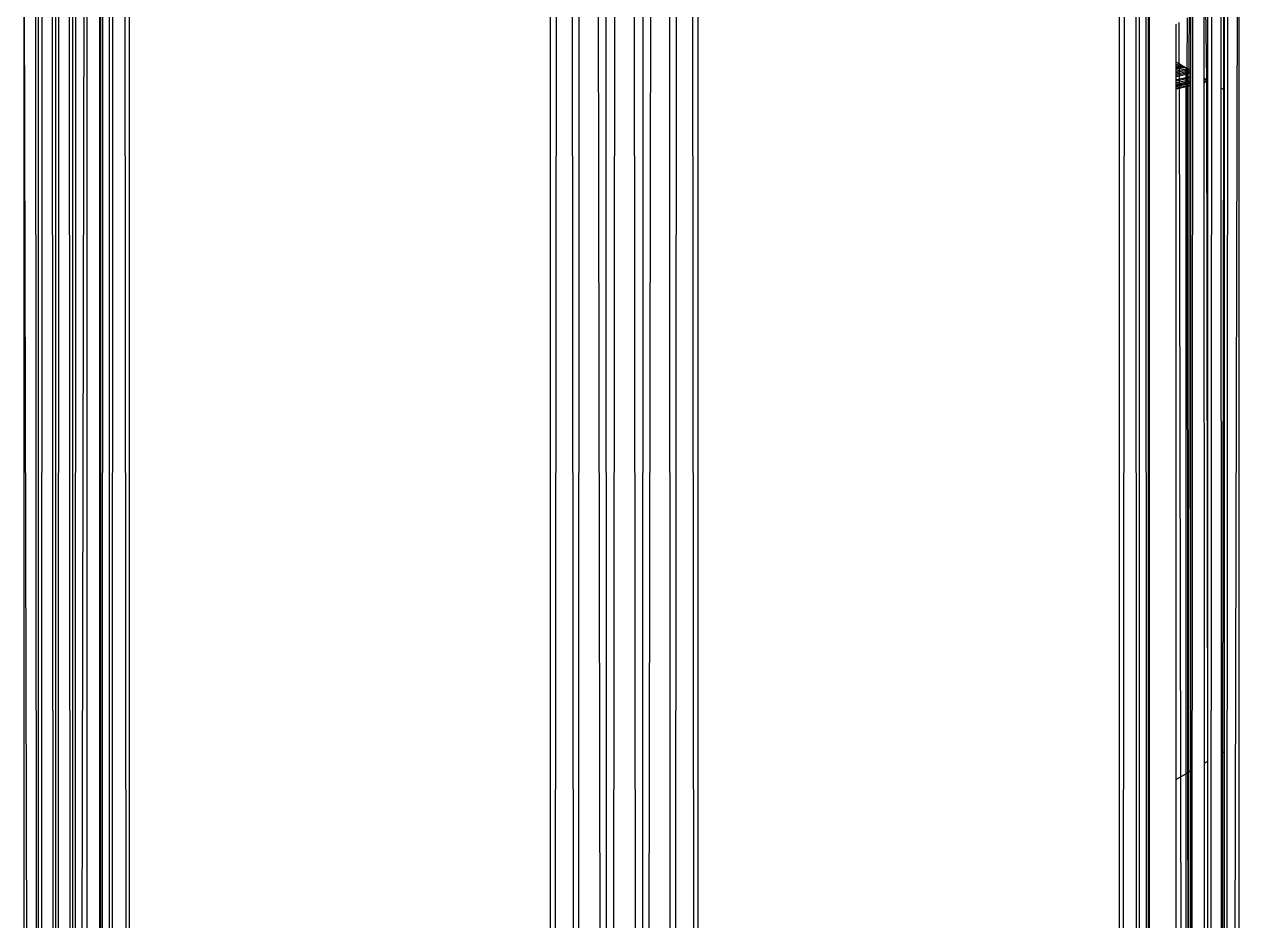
# Model space of a CAD drawing. Header units: inches. Extents: x 17 to 4615, y 5 to 3256.
# Drawn here: x 2812.5 to 2872.9, y 1769.3 to 1813.9 of the extents above; entities that cross this region are included whole.
import ezdxf

# ---------------------------------------------------------------- set-up
doc = ezdxf.new("R2010")
doc.units = ezdxf.units.IN
doc.header["$MEASUREMENT"] = 0

msp = doc.modelspace()

# ---------------------------------------------------------------- linework, layer by layer
for p, q in [((2838.689, 1525.016), (2838.689, 2259.863)), ((2839.42, 2259.442), (2838.689, 1525.016)), ((2839.42, 2259.442), (2840.006, 1524.464)), ((2840.006, 1524.464), (2840.301, 2258.933)), ((2840.301, 2258.933), (2841.553, 1524.174)), ((2841.553, 1524.174), (2841.301, 2258.356)), ((2842.366, 2257.74), (2841.553, 1524.174)), ((2842.366, 2257.74), (2843.18, 1524.174)), ((2843.432, 2257.125), (2843.18, 1524.174)), ((2843.18, 1524.174), (2844.432, 2256.548)), ((2844.432, 2256.548), (2844.727, 1524.464)), ((2844.727, 1524.464), (2845.313, 2256.039)), ((2845.313, 2256.039), (2846.043, 1525.016)), ((2846.043, 1525.016), (2846.043, 2255.618)), ((2817.759, 1537.101), (2817.759, 2243.533)), ((2866.974, 2243.533), (2866.974, 1537.101)), ((2816.3, 1540.504), (2816.649, 2242.941)), ((2816.649, 2242.941), (2816.803, 1537.86)), ((2816.803, 1537.86), (2817.138, 2243.292)), ((2817.175, 2243.334), (2817.759, 1537.101)), ((2867.581, 2243.183), (2866.974, 1537.101)), ((2867.581, 2243.183), (2867.93, 1537.86)), ((2867.93, 1537.86), (2868.069, 2242.901)), ((2868.069, 2242.901), (2868.433, 1541.321)), ((2816.3, 1540.504), (2816.239, 2242.656)), ((2816.344, 2242.629), (2816.3, 1540.504)), ((2868.386, 2242.718), (2868.433, 1541.321)), ((2868.497, 2242.654), (2868.433, 1541.321)), ((2814.931, 2241.59), (2814.916, 1553.51)), ((2814.082, 1539.75), (2814.511, 2241.287)), ((2814.082, 2241.039), (2814.082, 1539.75)), ((2814.511, 2241.287), (2814.916, 1553.51)), ((2813.24, 1539.846), (2813.234, 2240.684)), ((2813.653, 2240.838), (2813.24, 1539.846)), ((2813.653, 2240.838), (2814.082, 1539.75)), ((2814.952, 1553.49), (2815.315, 2230.283)), ((2870.936, 2230.223), (2870.516, 1683.665)), ((2872.59, 2229.268), (2872.2, 1540.254)), ((2812.851, 2228.86), (2813.24, 1539.846)), ((2871.821, 2183.172), (2871.358, 1540.832)), ((2815.638, 1891.215), (2814.952, 1553.49)), ((2815.638, 1891.215), (2815.638, 1540.122)), ((2872.913, 1851.815), (2872.2, 1540.254)), ((2872.913, 1851.815), (2872.913, 1540.53)), ((2870.45, 1811.641), (2870.516, 1823.286)), ((2812.527, 1540.122), (2812.527, 1820.278)), ((2813.24, 1539.846), (2812.527, 1820.278)), ((2872.16, 1815.254), (2872.154, 1810.657)), ((2872.2, 1810.631), (2872.2, 1815.277)), ((2871.192, 1811.186), (2871.19, 1814.694)), ((2871.266, 1814.738), (2871.317, 1811.14)), ((2871.358, 1814.791), (2871.358, 1811.117)), ((2872.04, 1810.723), (2872.038, 1815.184)), ((2870.345, 1811.701), (2870.367, 1814.219)), ((2870.516, 1814.305), (2870.516, 1811.603)), ((2869.802, 1813.893), (2869.827, 1813.907)), ((2869.802, 1812.015), (2869.802, 1813.893)), ((2869.945, 1811.932), (2869.96, 1813.984)), ((2869.945, 1811.932), (2869.802, 1812.015)), ((2869.802, 1811.899), (2869.802, 1812.015)), ((2869.802, 1811.899), (2869.945, 1811.932)), ((2869.802, 1811.814), (2869.802, 1811.899)), ((2869.964, 1811.851), (2869.802, 1811.814)), ((2869.802, 1811.779), (2869.964, 1811.816)), ((2869.802, 1811.779), (2869.802, 1811.814)), ((2869.802, 1811.742), (2869.964, 1811.779)), ((2869.802, 1811.742), (2869.802, 1811.779)), ((2869.802, 1811.68), (2869.802, 1811.742)), ((2869.964, 1811.717), (2869.802, 1811.68)), ((2869.965, 1811.683), (2869.802, 1811.645)), ((2869.802, 1811.645), (2869.802, 1811.68)), ((2869.802, 1811.576), (2869.802, 1811.645)), ((2869.802, 1811.576), (2869.965, 1811.613)), ((2870.051, 1811.871), (2869.945, 1811.932)), ((2869.964, 1811.851), (2869.945, 1811.932)), ((2870.051, 1811.871), (2869.964, 1811.851)), ((2869.964, 1811.816), (2869.964, 1811.851)), ((2869.964, 1811.816), (2870.094, 1811.846)), ((2869.964, 1811.779), (2870.14, 1811.82)), ((2869.964, 1811.779), (2869.964, 1811.816)), ((2869.964, 1811.717), (2869.964, 1811.779)), ((2870.217, 1811.776), (2869.964, 1811.717)), ((2869.965, 1811.683), (2869.964, 1811.717)), ((2870.258, 1811.752), (2869.965, 1811.683)), ((2869.965, 1811.613), (2870.297, 1811.69)), ((2869.965, 1811.613), (2869.965, 1811.683)), ((2869.965, 1811.528), (2869.965, 1811.613)), ((2870.094, 1811.846), (2870.051, 1811.871)), ((2870.14, 1811.82), (2870.094, 1811.846)), ((2870.217, 1811.776), (2870.14, 1811.82)), ((2870.258, 1811.752), (2870.217, 1811.776)), ((2870.297, 1811.729), (2870.258, 1811.752)), ((2870.345, 1811.701), (2870.297, 1811.729)), ((2870.297, 1811.69), (2870.297, 1811.729)), ((2870.297, 1811.69), (2870.345, 1811.701)), ((2870.297, 1811.605), (2870.297, 1811.69)), ((2870.369, 1811.622), (2870.297, 1811.605)), ((2870.369, 1811.688), (2870.345, 1811.701)), ((2870.45, 1811.641), (2870.369, 1811.688)), ((2870.369, 1811.622), (2870.369, 1811.688)), ((2870.45, 1811.641), (2870.369, 1811.622)), ((2870.369, 1811.567), (2870.369, 1811.622)), ((2870.413, 1730.146), (2870.45, 1811.641)), ((2870.516, 1811.603), (2870.45, 1811.641)), ((2869.802, 1811.49), (2869.802, 1811.576)), ((2869.965, 1811.528), (2869.802, 1811.49)), ((2869.802, 1811.429), (2869.802, 1811.49)), ((2869.802, 1811.429), (2869.965, 1811.469)), ((2869.802, 1811.347), (2869.802, 1811.429)), ((2869.965, 1811.385), (2869.802, 1811.347)), ((2869.802, 1811.304), (2869.802, 1811.347)), ((2869.802, 1811.304), (2869.965, 1811.342)), ((2869.802, 1811.141), (2869.802, 1811.304)), ((2869.802, 1811.141), (2869.966, 1811.179)), ((2869.802, 1811.072), (2869.802, 1811.141)), ((2869.966, 1811.11), (2869.802, 1811.072)), ((2869.802, 1810.978), (2869.802, 1811.072)), ((2869.966, 1811.016), (2869.802, 1810.978)), ((2870.297, 1811.605), (2869.965, 1811.528)), ((2869.965, 1811.469), (2870.297, 1811.55)), ((2869.965, 1811.469), (2869.965, 1811.528)), ((2869.965, 1811.385), (2869.965, 1811.469)), ((2870.297, 1811.462), (2869.965, 1811.385)), ((2869.965, 1811.342), (2870.297, 1811.419)), ((2869.965, 1811.342), (2869.965, 1811.385)), ((2869.966, 1811.179), (2869.965, 1811.342)), ((2869.966, 1811.179), (2870.297, 1811.256)), ((2870.297, 1811.187), (2869.966, 1811.11)), ((2869.966, 1811.11), (2869.966, 1811.179)), ((2869.966, 1811.016), (2869.966, 1811.11)), ((2870.297, 1811.093), (2869.966, 1811.016)), ((2869.966, 1810.955), (2870.297, 1811.032)), ((2869.966, 1810.955), (2869.966, 1811.016)), ((2870.297, 1811.55), (2870.297, 1811.605)), ((2870.297, 1811.55), (2870.369, 1811.567)), ((2870.297, 1811.462), (2870.297, 1811.55)), ((2870.369, 1811.478), (2870.297, 1811.462)), ((2870.297, 1811.419), (2870.297, 1811.462)), ((2870.297, 1811.419), (2870.369, 1811.435)), ((2870.297, 1811.256), (2870.297, 1811.419)), ((2870.297, 1811.256), (2870.369, 1811.272)), ((2870.297, 1811.187), (2870.297, 1811.256)), ((2870.369, 1811.204), (2870.297, 1811.187)), ((2870.297, 1811.093), (2870.297, 1811.187)), ((2870.369, 1811.11), (2870.297, 1811.093)), ((2870.297, 1811.032), (2870.297, 1811.093)), ((2870.297, 1811.032), (2870.369, 1811.049)), ((2870.297, 1810.978), (2870.297, 1811.032)), ((2870.369, 1811.567), (2870.516, 1811.603)), ((2870.369, 1811.478), (2870.369, 1811.567)), ((2870.516, 1811.513), (2870.369, 1811.478)), ((2870.369, 1811.435), (2870.369, 1811.478)), ((2870.369, 1811.435), (2870.516, 1811.47)), ((2870.369, 1811.272), (2870.369, 1811.435)), ((2870.369, 1811.272), (2870.516, 1811.306)), ((2870.369, 1811.204), (2870.369, 1811.272)), ((2870.516, 1811.238), (2870.369, 1811.204)), ((2870.369, 1811.11), (2870.369, 1811.204)), ((2870.516, 1811.144), (2870.369, 1811.11)), ((2870.369, 1811.049), (2870.369, 1811.11)), ((2870.369, 1811.049), (2870.516, 1811.083)), ((2870.369, 1810.995), (2870.369, 1811.049)), ((2870.369, 1810.995), (2870.516, 1811.029)), ((2870.516, 1811.603), (2870.516, 1811.513)), ((2870.516, 1811.513), (2870.516, 1811.47)), ((2870.516, 1811.47), (2870.516, 1811.306)), ((2870.516, 1811.306), (2870.516, 1811.238)), ((2870.516, 1811.238), (2870.516, 1811.144)), ((2870.516, 1811.144), (2870.516, 1811.083)), ((2870.516, 1811.083), (2870.516, 1811.029)), ((2870.516, 1811.029), (2870.516, 1810.992)), ((2871.192, 1811.186), (2871.225, 1811.193)), ((2871.192, 1811.149), (2871.192, 1811.186)), ((2871.271, 1811.167), (2871.192, 1811.149)), ((2871.192, 1811.111), (2871.192, 1811.149)), ((2871.317, 1811.14), (2871.192, 1811.111)), ((2871.192, 1811.053), (2871.192, 1811.111)), ((2871.192, 1811.053), (2871.358, 1811.091)), ((2871.192, 1811.012), (2871.192, 1811.053)), ((2871.192, 1811.012), (2871.358, 1811.05)), ((2871.213, 1777.148), (2871.192, 1811.012)), ((2871.271, 1811.167), (2871.225, 1811.193)), ((2871.317, 1811.14), (2871.271, 1811.167)), ((2871.358, 1811.117), (2871.317, 1811.14)), ((2871.317, 1811.14), (2871.358, 1777.232)), ((2871.358, 1811.091), (2871.358, 1811.117)), ((2871.358, 1811.117), (2871.358, 1811.05)), ((2871.358, 1811.05), (2871.358, 1777.232)), ((2869.802, 1810.917), (2869.802, 1810.978)), ((2869.802, 1810.917), (2869.966, 1810.955)), ((2869.802, 1810.827), (2870.297, 1810.942)), ((2869.802, 1810.864), (2869.802, 1810.917)), ((2869.802, 1810.864), (2869.966, 1810.902)), ((2869.802, 1810.827), (2869.802, 1810.864)), ((2869.966, 1810.827), (2869.802, 1810.789)), ((2869.802, 1810.789), (2869.802, 1810.827)), ((2869.802, 1810.73), (2869.802, 1810.789)), ((2869.802, 1810.73), (2869.966, 1810.768)), ((2869.802, 1810.69), (2869.802, 1810.73)), ((2869.802, 1810.69), (2869.966, 1810.728)), ((2869.802, 1776.334), (2869.802, 1810.69)), ((2869.966, 1810.902), (2870.297, 1810.978)), ((2869.966, 1810.902), (2869.966, 1810.955)), ((2870.297, 1810.904), (2869.966, 1810.827)), ((2869.966, 1810.827), (2869.966, 1810.902)), ((2869.966, 1810.768), (2870.297, 1810.845)), ((2869.966, 1810.768), (2869.966, 1810.827)), ((2869.966, 1810.728), (2870.297, 1810.804)), ((2869.966, 1810.728), (2869.966, 1810.768)), ((2870.036, 1776.469), (2869.966, 1810.728)), ((2870.297, 1810.978), (2870.369, 1810.995)), ((2870.297, 1810.942), (2870.297, 1810.978)), ((2870.369, 1810.958), (2870.297, 1810.942)), ((2870.297, 1810.904), (2870.297, 1810.942)), ((2870.369, 1810.921), (2870.297, 1810.904)), ((2870.297, 1810.845), (2870.297, 1810.904)), ((2870.297, 1810.845), (2870.369, 1810.862)), ((2870.297, 1810.804), (2870.297, 1810.845)), ((2870.297, 1810.804), (2870.369, 1810.821)), ((2870.297, 1776.62), (2870.297, 1810.804)), ((2870.369, 1810.958), (2870.369, 1810.995)), ((2870.516, 1810.992), (2870.369, 1810.958)), ((2870.369, 1810.921), (2870.369, 1810.958)), ((2870.516, 1810.954), (2870.369, 1810.921)), ((2870.369, 1810.862), (2870.369, 1810.921)), ((2870.369, 1810.862), (2870.516, 1810.896)), ((2870.369, 1810.821), (2870.369, 1810.862)), ((2870.369, 1810.821), (2870.516, 1810.855)), ((2870.388, 1776.672), (2870.369, 1810.821)), ((2870.516, 1810.992), (2870.516, 1810.954)), ((2870.516, 1810.954), (2870.516, 1810.896)), ((2870.516, 1810.896), (2870.516, 1810.855)), ((2870.516, 1810.855), (2870.516, 1776.746)), ((2872.154, 1810.657), (2872.04, 1810.723)), ((2872.06, 1777.638), (2872.04, 1810.723)), ((2872.154, 1810.657), (2872.113, 1777.668)), ((2872.2, 1810.631), (2872.154, 1810.657)), ((2872.2, 1777.718), (2872.2, 1810.631)), ((2871.358, 1777.232), (2871.213, 1777.148)), ((2871.358, 1777.232), (2871.358, 1768.251)), ((2872.113, 1777.668), (2872.06, 1777.638)), ((2872.065, 1768.659), (2872.06, 1777.638)), ((2872.113, 1777.668), (2872.102, 1768.68)), ((2872.2, 1777.718), (2872.113, 1777.668)), ((2872.2, 1768.737), (2872.2, 1777.718)), ((2870.297, 1776.62), (2870.036, 1776.469)), ((2870.388, 1776.672), (2870.297, 1776.62)), ((2870.297, 1767.638), (2870.297, 1776.62)), ((2870.516, 1776.746), (2870.388, 1776.672)), ((2870.393, 1767.694), (2870.388, 1776.672)), ((2870.516, 1776.746), (2870.516, 1767.765)), ((2871.218, 1768.17), (2871.213, 1777.148)), ((2870.036, 1776.469), (2869.802, 1776.334)), ((2869.802, 1767.353), (2869.802, 1776.334)), ((2870.054, 1767.498), (2870.036, 1776.469))]:
    msp.add_line(p, q)

doc.saveas('drawing.dxf')
